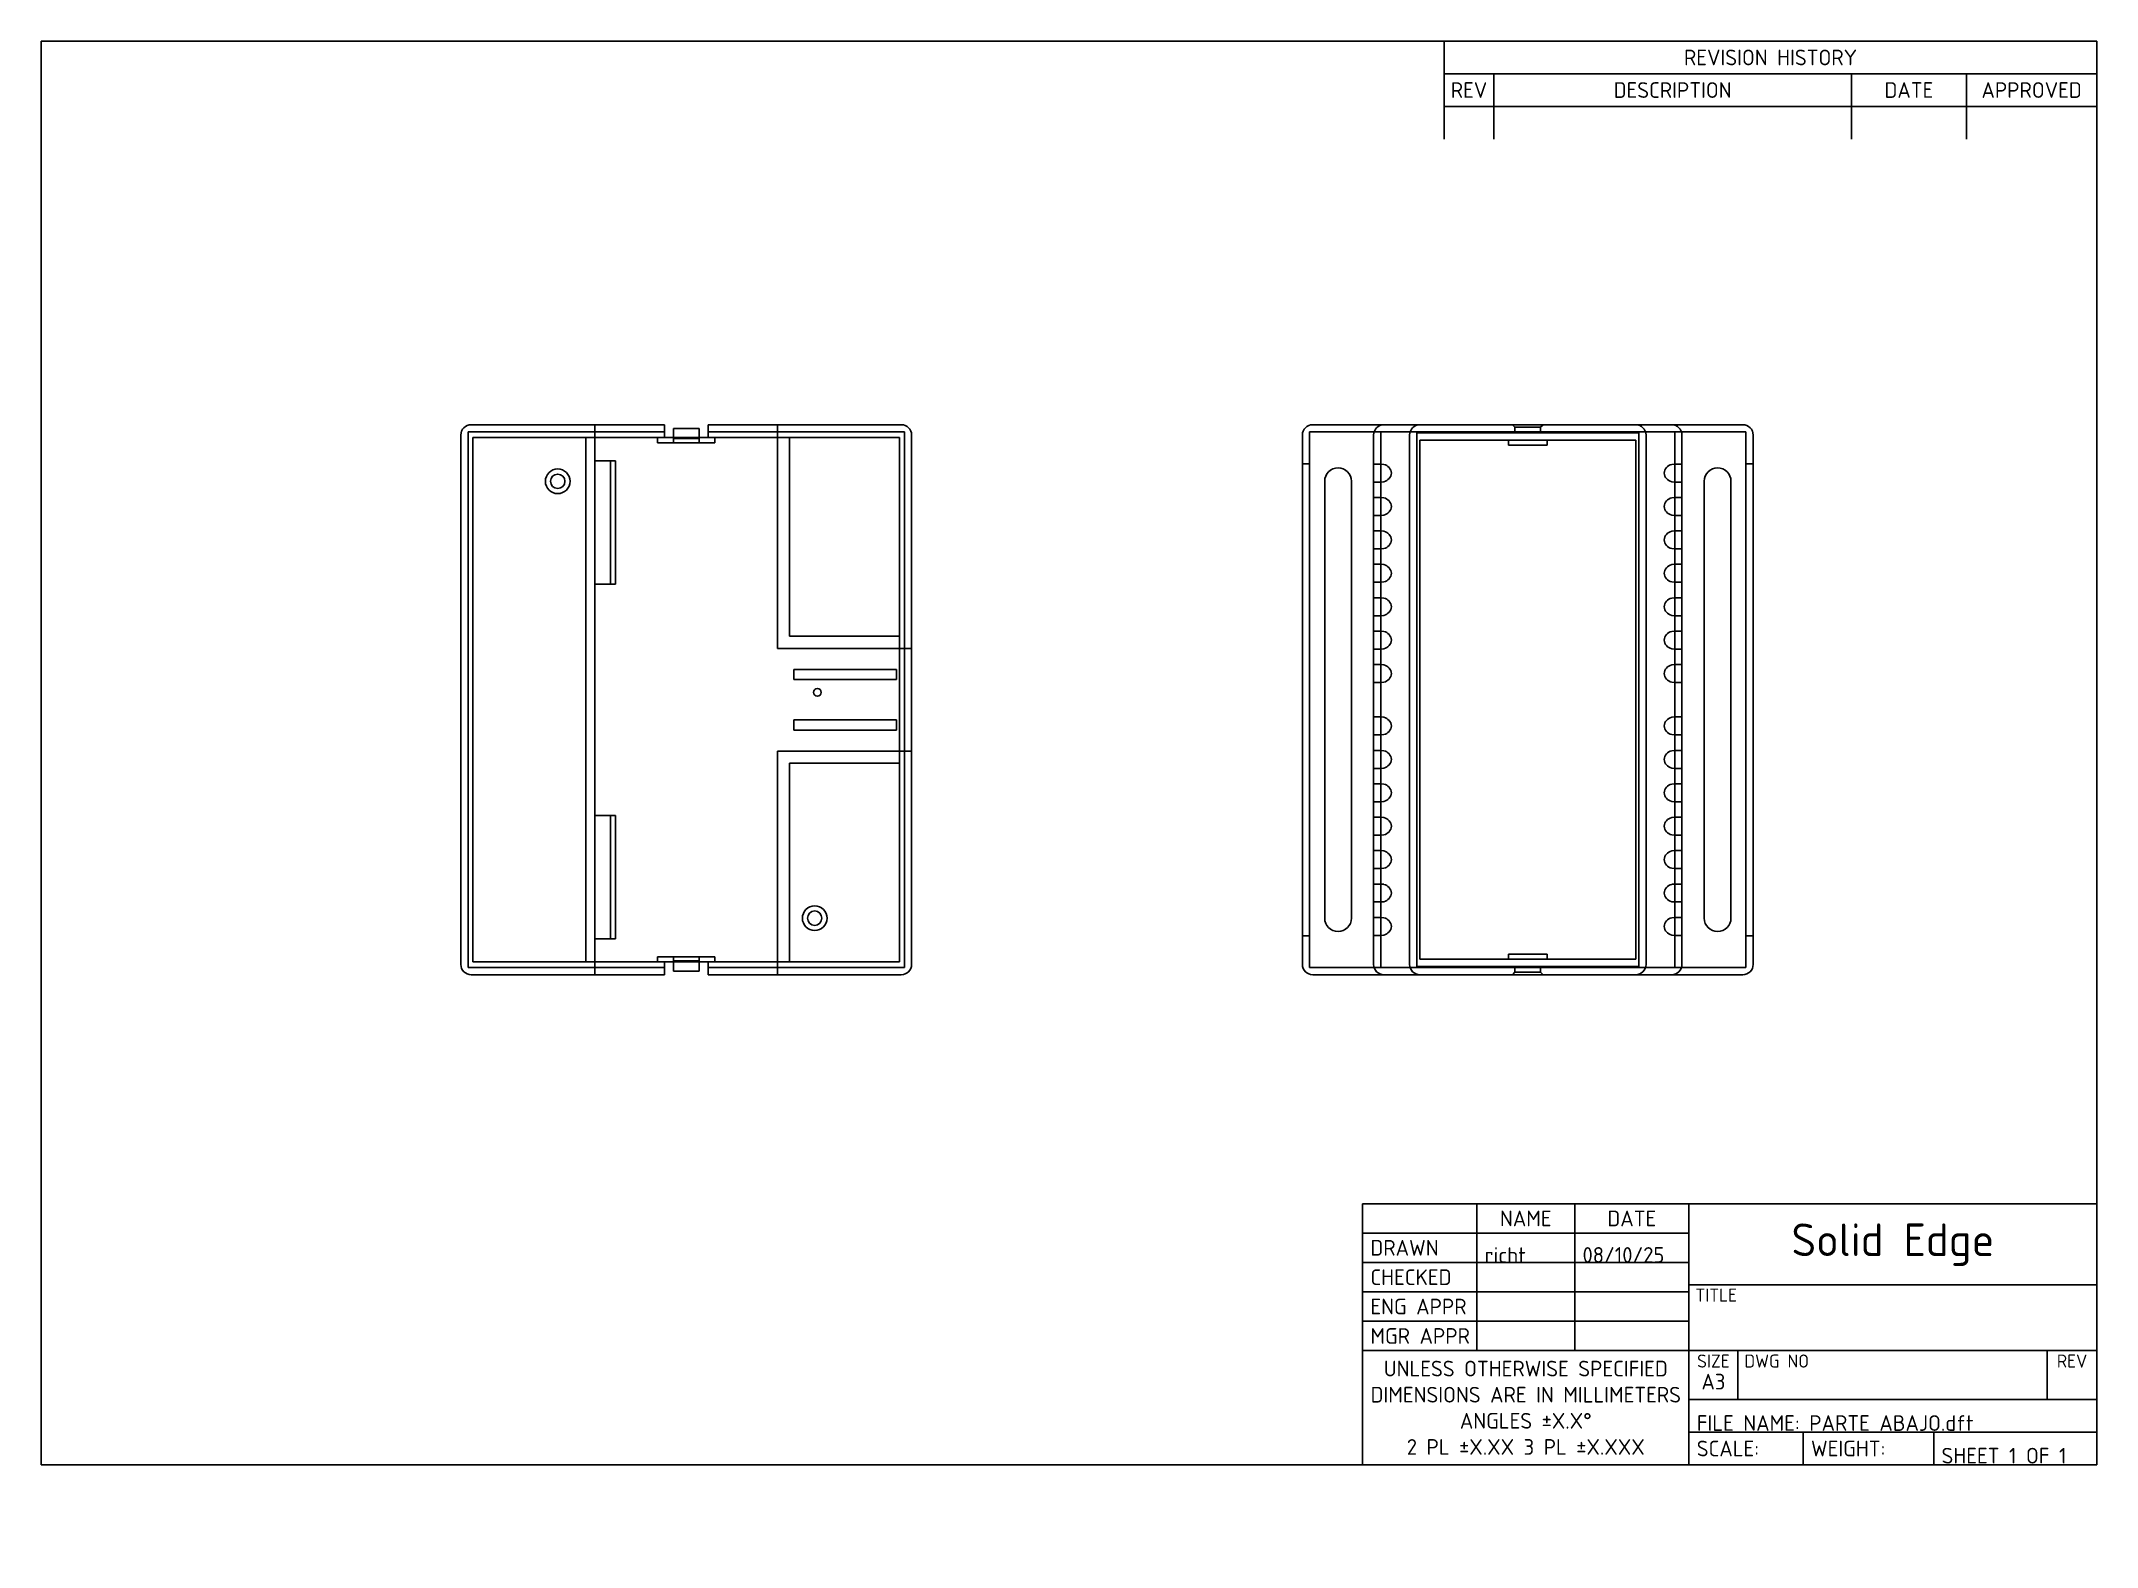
# Model space of a CAD drawing. Header units: millimetres. Extents: x 10 to 410, y -6 to 287.
import ezdxf
from ezdxf.entities.mleader import LeaderData, LeaderLine
from ezdxf.lldxf.tags import DXFTag
from ezdxf.math import Vec2, Vec3

# ---------------------------------------------------------------- set-up
doc = ezdxf.new("R2010")
doc.units = ezdxf.units.MM
for name, color, linetype in [('Default', 7, 'Continuous'), ('PARTE_ABAJO', 7, 'Continuous'), ('PARTE_ARRIBA', 7, 'Continuous')]:
    doc.layers.add(name, color=color, linetype=linetype)
tags = doc.linetypes.add('HIDDEN2', pattern=[4.7625, 3.175, -1.5875]).pattern_tags.tags
tags[6:7] = [DXFTag(74, 4), DXFTag(75, 0), DXFTag(340, '0'), DXFTag(46, 0.0), DXFTag(50, 0.0), DXFTag(44, 0.0), DXFTag(45, 0.0)]
tags[4:5] = [DXFTag(74, 4), DXFTag(75, 0), DXFTag(340, '0'), DXFTag(46, 0.0), DXFTag(50, 0.0), DXFTag(44, 0.0), DXFTag(45, 0.0)]

# ---------------------------------------------------------------- blocks, each defined once
blk = doc.blocks.new('SE')
at = {"layer": 'PARTE_ABAJO', "color": 7, "linetype": 'Continuous'}
for p, q in [((131.27, 212.36), (93.67, 212.36)), ((131.27, 212.36), (131.27, 210.96)), ((177.37, 212.36), (139.77, 212.36)), ((139.77, 210.96), (139.77, 212.36)), ((91.67, 210.36), (91.67, 107.36)), ((93.07, 210.96), (93.07, 106.76)), ((131.27, 210.96), (93.07, 210.96)), ((94.02, 209.86), (94.02, 107.86)), ((131.27, 209.86), (94.02, 209.86)), ((129.92, 208.86), (129.92, 209.86)), ((133.02, 208.86), (129.92, 208.86)), ((131.27, 210.96), (131.27, 209.86)), ((131.27, 209.86), (133.02, 209.86)), ((133.02, 211.66), (138.02, 211.66)), ((133.02, 209.66), (133.02, 211.66)), ((133.02, 208.86), (133.02, 209.66)), ((138.02, 209.66), (133.02, 209.66)), ((138.02, 208.86), (133.02, 208.86)), ((138.02, 211.66), (138.02, 209.66)), ((138.02, 209.86), (139.77, 209.86)), ((138.02, 209.66), (138.02, 208.86)), ((141.12, 208.86), (138.02, 208.86)), ((177.97, 210.96), (139.77, 210.96)), ((139.77, 209.86), (139.77, 210.96)), ((177.02, 209.86), (139.77, 209.86)), ((141.12, 209.86), (141.12, 208.86)), ((177.02, 107.86), (177.02, 209.86)), ((177.97, 106.76), (177.97, 210.96)), ((179.37, 107.36), (179.37, 210.36)), ((121.77, 205.36), (117.77, 205.36)), ((117.77, 205.36), (117.77, 181.36)), ((120.77, 181.36), (120.77, 205.36)), ((121.77, 181.36), (121.77, 205.36)), ((117.77, 181.36), (121.77, 181.36)), ((156.46, 164.77), (176.46, 164.77)), ((156.46, 162.77), (156.46, 164.77)), ((176.46, 164.77), (176.46, 162.77)), ((176.46, 162.77), (156.46, 162.77)), ((156.46, 154.95), (156.46, 152.95)), ((176.46, 154.95), (156.46, 154.95)), ((156.46, 152.95), (176.46, 152.95)), ((176.46, 152.95), (176.46, 154.95)), ((117.77, 112.36), (117.77, 136.36)), ((117.77, 136.36), (121.77, 136.36)), ((120.77, 112.36), (120.77, 136.36)), ((121.77, 136.36), (121.77, 112.36)), ((121.77, 112.36), (117.77, 112.36)), ((129.92, 108.86), (129.92, 107.86)), ((133.02, 108.86), (129.92, 108.86)), ((133.02, 108.86), (133.02, 108.06)), ((138.02, 108.86), (133.02, 108.86)), ((133.02, 108.06), (138.02, 108.06)), ((133.02, 106.06), (133.02, 108.06)), ((141.12, 108.86), (138.02, 108.86)), ((138.02, 108.06), (138.02, 108.86)), ((138.02, 108.06), (138.02, 106.06)), ((141.12, 107.86), (141.12, 108.86)), ((93.07, 106.76), (131.27, 106.76)), ((93.67, 105.36), (131.27, 105.36)), ((94.02, 107.86), (131.27, 107.86)), ((131.27, 106.76), (131.27, 107.86)), ((131.27, 107.86), (133.02, 107.86)), ((131.27, 105.36), (131.27, 106.76)), ((138.02, 106.06), (133.02, 106.06)), ((138.02, 107.86), (139.77, 107.86)), ((139.77, 107.86), (177.02, 107.86)), ((139.77, 107.86), (139.77, 106.76)), ((139.77, 106.76), (177.97, 106.76)), ((139.77, 106.76), (139.77, 105.36)), ((139.77, 105.36), (177.37, 105.36))]:
    blk.add_line(p, q, dxfattribs=at)
at = {"layer": 'PARTE_ABAJO', "color": 7, "linetype": 'HIDDEN2'}
for p, q in [((117.77, 205.36), (117.77, 212.36)), ((153.27, 212.36), (153.27, 168.86)), ((116.02, 107.86), (116.02, 209.86)), ((138.02, 209.86), (133.02, 209.86)), ((155.62, 171.21), (155.62, 209.86)), ((117.77, 136.36), (117.77, 181.36)), ((153.27, 168.86), (179.37, 168.86)), ((177.02, 171.21), (155.62, 171.21)), ((153.27, 148.86), (153.27, 105.36)), ((179.37, 148.86), (153.27, 148.86)), ((177.02, 146.51), (155.62, 146.51)), ((155.62, 146.51), (155.62, 107.86)), ((117.77, 105.36), (117.77, 112.36)), ((138.02, 107.86), (133.02, 107.86))]:
    blk.add_line(p, q, dxfattribs=at)
at = {"layer": 'PARTE_ABAJO', "color": 7, "linetype": 'Continuous'}
for centre, radius in [((110.52, 201.36), 2.4), ((110.52, 201.36), 1.4), ((161.05, 160.3), 0.75), ((160.52, 116.36), 2.4), ((160.52, 116.36), 1.4)]:
    blk.add_circle(centre, radius, dxfattribs=at)
for centre, start, end in [((93.67, 210.36), 90, 180), ((177.37, 210.36), 0, 90), ((93.67, 107.36), 180, 270), ((177.37, 107.36), 270, 0)]:
    blk.add_arc(centre, 2, start, end, dxfattribs=at)
blk = doc.blocks.new('SE1')
at = {"layer": 'PARTE_ARRIBA', "color": 7, "linetype": 'Continuous'}
for p, q in [((257.42, 212.36), (271.27, 212.36)), ((271.27, 212.36), (278.27, 212.36)), ((278.27, 212.36), (320.27, 212.36)), ((320.27, 212.36), (327.27, 212.36)), ((327.27, 212.36), (341.12, 212.36)), ((255.42, 107.36), (255.42, 210.36)), ((269.27, 204.71), (269.27, 210.36)), ((276.27, 107.36), (276.27, 210.36)), ((320.27, 209.36), (278.27, 209.36)), ((278.27, 209.36), (278.27, 108.36)), ((295.52, 208.36), (295.52, 209.36)), ((303.02, 208.36), (295.52, 208.36)), ((303.02, 209.36), (303.02, 208.36)), ((320.27, 108.36), (320.27, 209.36)), ((322.27, 210.36), (322.27, 107.36)), ((329.27, 210.36), (329.27, 204.71)), ((343.12, 210.36), (343.12, 107.36)), ((269.27, 204.71), (269.27, 201.21)), ((270.77, 204.71), (269.27, 204.71)), ((270.67, 204.71), (270.67, 201.21)), ((271.27, 204.65), (270.77, 204.71)), ((327.77, 204.71), (327.27, 204.65)), ((329.27, 204.71), (327.77, 204.71)), ((327.87, 204.71), (327.87, 201.21)), ((329.27, 204.71), (329.27, 201.21)), ((259.75, 201.36), (259.75, 116.36)), ((264.95, 116.36), (264.95, 201.36)), ((269.27, 198.21), (269.27, 201.21)), ((269.27, 201.21), (270.77, 201.21)), ((270.77, 201.21), (271.27, 201.28)), ((327.27, 201.28), (327.77, 201.21)), ((327.77, 201.21), (329.27, 201.21)), ((329.27, 201.21), (329.27, 198.21)), ((333.6, 116.36), (333.6, 201.36)), ((338.8, 201.36), (338.8, 116.36)), ((269.27, 198.21), (269.27, 194.71)), ((270.77, 198.21), (269.27, 198.21)), ((270.67, 198.21), (270.67, 194.71)), ((271.27, 198.15), (270.77, 198.21)), ((327.77, 198.21), (327.27, 198.15)), ((329.27, 198.21), (327.77, 198.21)), ((327.87, 198.21), (327.87, 194.71)), ((329.27, 198.21), (329.27, 194.71)), ((269.27, 191.71), (269.27, 194.71)), ((269.27, 194.71), (270.77, 194.71)), ((270.77, 194.71), (271.27, 194.78)), ((327.27, 194.78), (327.77, 194.71)), ((327.77, 194.71), (329.27, 194.71)), ((329.27, 194.71), (329.27, 191.71)), ((269.27, 191.71), (269.27, 188.21)), ((270.77, 191.71), (269.27, 191.71)), ((269.27, 185.21), (269.27, 188.21)), ((269.27, 188.21), (270.77, 188.21)), ((270.67, 191.71), (270.67, 188.21)), ((271.27, 191.65), (270.77, 191.71)), ((270.77, 188.21), (271.27, 188.28)), ((327.77, 191.71), (327.27, 191.65)), ((327.27, 188.28), (327.77, 188.21)), ((329.27, 191.71), (327.77, 191.71)), ((327.77, 188.21), (329.27, 188.21)), ((327.87, 191.71), (327.87, 188.21)), ((329.27, 191.71), (329.27, 188.21)), ((329.27, 188.21), (329.27, 185.21)), ((269.27, 185.21), (269.27, 181.71)), ((270.77, 185.21), (269.27, 185.21)), ((270.67, 185.21), (270.67, 181.71)), ((271.27, 185.15), (270.77, 185.21)), ((327.77, 185.21), (327.27, 185.15)), ((329.27, 185.21), (327.77, 185.21)), ((327.87, 185.21), (327.87, 181.71)), ((329.27, 185.21), (329.27, 181.71)), ((269.27, 178.71), (269.27, 181.71)), ((269.27, 181.71), (270.77, 181.71)), ((270.77, 181.71), (271.27, 181.78)), ((327.27, 181.78), (327.77, 181.71)), ((327.77, 181.71), (329.27, 181.71)), ((329.27, 181.71), (329.27, 178.71)), ((269.27, 178.71), (269.27, 175.21)), ((270.77, 178.71), (269.27, 178.71)), ((270.67, 178.71), (270.67, 175.21)), ((271.27, 178.65), (270.77, 178.71)), ((327.77, 178.71), (327.27, 178.65)), ((329.27, 178.71), (327.77, 178.71)), ((327.87, 178.71), (327.87, 175.21)), ((329.27, 178.71), (329.27, 175.21)), ((269.27, 172.21), (269.27, 175.21)), ((269.27, 175.21), (270.77, 175.21)), ((269.27, 172.21), (269.27, 168.71)), ((270.77, 172.21), (269.27, 172.21)), ((270.67, 172.21), (270.67, 168.71)), ((270.77, 175.21), (271.27, 175.28)), ((271.27, 172.15), (270.77, 172.21)), ((327.27, 175.28), (327.77, 175.21)), ((327.77, 172.21), (327.27, 172.15)), ((327.77, 175.21), (329.27, 175.21)), ((329.27, 172.21), (327.77, 172.21)), ((327.87, 172.21), (327.87, 168.71)), ((329.27, 175.21), (329.27, 172.21)), ((329.27, 172.21), (329.27, 168.71)), ((269.27, 165.71), (269.27, 168.71)), ((269.27, 168.71), (270.77, 168.71)), ((270.77, 168.71), (271.27, 168.78)), ((327.27, 168.78), (327.77, 168.71)), ((327.77, 168.71), (329.27, 168.71)), ((329.27, 168.71), (329.27, 165.71)), ((269.27, 165.71), (269.27, 162.21)), ((270.77, 165.71), (269.27, 165.71)), ((270.67, 165.71), (270.67, 162.21)), ((271.27, 165.65), (270.77, 165.71)), ((327.77, 165.71), (327.27, 165.65)), ((329.27, 165.71), (327.77, 165.71)), ((327.87, 165.71), (327.87, 162.21)), ((329.27, 165.71), (329.27, 162.21)), ((269.27, 155.51), (269.27, 162.21)), ((269.27, 162.21), (270.77, 162.21)), ((270.77, 162.21), (271.27, 162.28)), ((327.27, 162.28), (327.77, 162.21)), ((327.77, 162.21), (329.27, 162.21)), ((329.27, 162.21), (329.27, 155.51)), ((269.27, 152.01), (269.27, 155.51)), ((270.77, 155.51), (269.27, 155.51)), ((269.27, 149.01), (269.27, 152.01)), ((269.27, 152.01), (270.77, 152.01)), ((270.67, 152.01), (270.67, 155.51)), ((271.27, 155.45), (270.77, 155.51)), ((270.77, 152.01), (271.27, 152.07)), ((327.77, 155.51), (327.27, 155.45)), ((327.27, 152.07), (327.77, 152.01)), ((329.27, 155.51), (327.77, 155.51)), ((327.77, 152.01), (329.27, 152.01)), ((327.87, 155.51), (327.87, 152.01)), ((329.27, 155.51), (329.27, 152.01)), ((329.27, 152.01), (329.27, 149.01)), ((269.27, 145.51), (269.27, 149.01)), ((270.77, 149.01), (269.27, 149.01)), ((270.67, 145.51), (270.67, 149.01)), ((271.27, 148.95), (270.77, 149.01)), ((327.77, 149.01), (327.27, 148.95)), ((329.27, 149.01), (327.77, 149.01)), ((327.87, 149.01), (327.87, 145.51)), ((329.27, 149.01), (329.27, 145.51)), ((269.27, 142.51), (269.27, 145.51)), ((269.27, 145.51), (270.77, 145.51)), ((270.77, 145.51), (271.27, 145.57)), ((327.27, 145.57), (327.77, 145.51)), ((327.77, 145.51), (329.27, 145.51)), ((329.27, 145.51), (329.27, 142.51)), ((269.27, 139.01), (269.27, 142.51)), ((270.77, 142.51), (269.27, 142.51)), ((270.67, 139.01), (270.67, 142.51)), ((271.27, 142.45), (270.77, 142.51)), ((327.77, 142.51), (327.27, 142.45)), ((329.27, 142.51), (327.77, 142.51)), ((327.87, 142.51), (327.87, 139.01)), ((329.27, 142.51), (329.27, 139.01)), ((269.27, 136.01), (269.27, 139.01)), ((269.27, 139.01), (270.77, 139.01)), ((269.27, 132.51), (269.27, 136.01)), ((270.77, 136.01), (269.27, 136.01)), ((270.67, 132.51), (270.67, 136.01)), ((270.77, 139.01), (271.27, 139.07)), ((271.27, 135.95), (270.77, 136.01)), ((327.27, 139.07), (327.77, 139.01)), ((327.77, 136.01), (327.27, 135.95)), ((327.77, 139.01), (329.27, 139.01)), ((329.27, 136.01), (327.77, 136.01)), ((327.87, 132.51), (327.87, 136.01)), ((329.27, 139.01), (329.27, 136.01)), ((329.27, 132.51), (329.27, 136.01)), ((269.27, 129.51), (269.27, 132.51)), ((269.27, 132.51), (270.77, 132.51)), ((270.77, 132.51), (271.27, 132.57)), ((327.27, 132.57), (327.77, 132.51)), ((327.77, 132.51), (329.27, 132.51)), ((329.27, 132.51), (329.27, 129.51)), ((269.27, 126.01), (269.27, 129.51)), ((270.77, 129.51), (269.27, 129.51)), ((270.67, 126.01), (270.67, 129.51)), ((271.27, 129.45), (270.77, 129.51)), ((327.77, 129.51), (327.27, 129.45)), ((329.27, 129.51), (327.77, 129.51)), ((327.87, 129.51), (327.87, 126.01)), ((329.27, 129.51), (329.27, 126.01)), ((269.27, 123.01), (269.27, 126.01)), ((269.27, 126.01), (270.77, 126.01)), ((270.77, 126.01), (271.27, 126.07)), ((327.27, 126.07), (327.77, 126.01)), ((327.77, 126.01), (329.27, 126.01)), ((329.27, 126.01), (329.27, 123.01)), ((269.27, 119.51), (269.27, 123.01)), ((270.77, 123.01), (269.27, 123.01)), ((270.67, 119.51), (270.67, 123.01)), ((271.27, 122.95), (270.77, 123.01)), ((327.77, 123.01), (327.27, 122.95)), ((329.27, 123.01), (327.77, 123.01)), ((327.87, 123.01), (327.87, 119.51)), ((329.27, 123.01), (329.27, 119.51)), ((269.27, 116.51), (269.27, 119.51)), ((269.27, 119.51), (270.77, 119.51)), ((269.27, 113.01), (269.27, 116.51)), ((270.77, 116.51), (269.27, 116.51)), ((270.67, 113.01), (270.67, 116.51)), ((270.77, 119.51), (271.27, 119.57)), ((271.27, 116.45), (270.77, 116.51)), ((327.27, 119.57), (327.77, 119.51)), ((327.77, 116.51), (327.27, 116.45)), ((327.77, 119.51), (329.27, 119.51)), ((329.27, 116.51), (327.77, 116.51)), ((327.87, 116.51), (327.87, 113.01)), ((329.27, 119.51), (329.27, 116.51)), ((329.27, 116.51), (329.27, 113.01)), ((269.27, 113.01), (270.77, 113.01)), ((269.27, 107.36), (269.27, 113.01)), ((270.77, 113.01), (271.27, 113.07)), ((327.27, 113.07), (327.77, 113.01)), ((327.77, 113.01), (329.27, 113.01)), ((329.27, 113.01), (329.27, 107.36)), ((278.27, 108.36), (320.27, 108.36)), ((303.02, 109.36), (295.52, 109.36)), ((295.52, 109.36), (295.52, 108.36)), ((303.02, 108.36), (303.02, 109.36)), ((271.27, 105.36), (257.42, 105.36)), ((278.27, 105.36), (271.27, 105.36)), ((320.27, 105.36), (278.27, 105.36)), ((327.27, 105.36), (320.27, 105.36)), ((341.12, 105.36), (327.27, 105.36))]:
    blk.add_line(p, q, dxfattribs=at)
at = {"layer": 'PARTE_ARRIBA', "color": 7, "linetype": 'HIDDEN2'}
for p, q in [((296.77, 211.86), (296.27, 212.36)), ((302.27, 212.36), (301.77, 211.86)), ((256.82, 106.76), (256.82, 210.96)), ((256.82, 210.96), (270.67, 210.96)), ((270.67, 210.96), (270.67, 204.71)), ((270.67, 210.96), (277.67, 210.96)), ((277.67, 210.76), (277.67, 210.96)), ((277.67, 210.96), (320.87, 210.96)), ((277.67, 210.76), (277.67, 106.96)), ((320.87, 210.76), (277.67, 210.76)), ((296.77, 211.86), (296.77, 210.96)), ((296.77, 211.86), (301.77, 211.86)), ((301.77, 211.86), (301.77, 210.96)), ((320.87, 210.96), (327.87, 210.96)), ((320.87, 210.96), (320.87, 210.76)), ((320.87, 210.76), (320.87, 106.96)), ((327.87, 210.96), (327.87, 204.71)), ((327.87, 210.96), (341.72, 210.96)), ((341.72, 210.96), (341.72, 106.76)), ((256.82, 204.79), (255.42, 204.79)), ((343.12, 204.79), (341.72, 204.79)), ((270.67, 201.21), (270.67, 198.21)), ((327.87, 201.21), (327.87, 198.21)), ((270.67, 194.71), (270.67, 191.71)), ((327.87, 194.71), (327.87, 191.71)), ((270.67, 188.21), (270.67, 185.21)), ((327.87, 188.21), (327.87, 185.21)), ((270.67, 181.71), (270.67, 178.71)), ((327.87, 181.71), (327.87, 178.71)), ((270.67, 175.21), (270.67, 172.21)), ((327.87, 175.21), (327.87, 172.21)), ((270.67, 168.71), (270.67, 165.71)), ((327.87, 168.71), (327.87, 165.71)), ((270.67, 162.21), (270.67, 155.51)), ((327.87, 162.21), (327.87, 155.51)), ((270.67, 152.01), (270.67, 149.01)), ((327.87, 152.01), (327.87, 149.01)), ((270.67, 145.51), (270.67, 142.51)), ((327.87, 145.51), (327.87, 142.51)), ((270.67, 139.01), (270.67, 136.01)), ((327.87, 139.01), (327.87, 136.01)), ((270.67, 132.51), (270.67, 129.51)), ((327.87, 132.51), (327.87, 129.51)), ((270.67, 126.01), (270.67, 123.01)), ((327.87, 126.01), (327.87, 123.01)), ((270.67, 119.51), (270.67, 116.51)), ((327.87, 119.51), (327.87, 116.51)), ((256.82, 112.94), (255.42, 112.94)), ((270.67, 113.01), (270.67, 106.76)), ((327.87, 113.01), (327.87, 106.76)), ((343.12, 112.94), (341.72, 112.94)), ((256.82, 106.76), (270.67, 106.76)), ((270.67, 106.76), (277.67, 106.76)), ((277.67, 106.76), (277.67, 106.96)), ((277.67, 106.96), (320.87, 106.96)), ((277.67, 106.76), (320.87, 106.76)), ((296.77, 105.86), (296.27, 105.36)), ((296.77, 106.76), (296.77, 105.86)), ((301.77, 105.86), (296.77, 105.86)), ((301.77, 106.76), (301.77, 105.86)), ((301.77, 105.86), (302.27, 105.36)), ((320.87, 106.96), (320.87, 106.76)), ((320.87, 106.76), (327.87, 106.76)), ((327.87, 106.76), (341.72, 106.76))]:
    blk.add_line(p, q, dxfattribs=at)
at = {"layer": 'PARTE_ARRIBA', "color": 7, "linetype": 'Continuous'}
for centre, radius, start, end in [((257.42, 210.36), 2, 90, 180), ((271.27, 210.36), 2, 90, 180), ((278.27, 210.36), 2, 90, 180), ((320.27, 210.36), 2, 0, 90), ((327.27, 210.36), 2, 0, 90), ((341.12, 210.36), 2, 0, 90), ((270.77, 202.71), 2, 7.1808, 75.5225), ((327.77, 202.71), 2, 104.4775, 172.8192), ((262.35, 201.36), 2.6, 0, 180), ((270.77, 203.21), 2, 284.4775, 352.8192), ((327.77, 203.21), 2, 187.1808, 255.5225), ((336.2, 201.36), 2.6, 0, 180), ((270.77, 196.21), 2, 7.1808, 75.5225), ((270.77, 196.71), 2, 284.4775, 352.8192), ((327.77, 196.21), 2, 104.4775, 172.8192), ((327.77, 196.71), 2, 187.1808, 255.5225), ((270.77, 189.71), 2, 7.1808, 75.5225), ((270.77, 190.21), 2, 284.4775, 352.8192), ((327.77, 189.71), 2, 104.4775, 172.8192), ((327.77, 190.21), 2, 187.1808, 255.5225), ((270.77, 183.21), 2, 7.1808, 75.5225), ((327.77, 183.21), 2, 104.4775, 172.8192), ((270.77, 183.71), 2, 284.4775, 352.8192), ((327.77, 183.71), 2, 187.1808, 255.5225), ((270.77, 176.71), 2, 7.1808, 75.5225), ((270.77, 177.21), 2, 284.4775, 352.8192), ((327.77, 176.71), 2, 104.4775, 172.8192), ((327.77, 177.21), 2, 187.1808, 255.5225), ((270.77, 170.21), 2, 7.1808, 75.5225), ((327.77, 170.21), 2, 104.4775, 172.8192), ((270.77, 170.71), 2, 284.4775, 352.8192), ((327.77, 170.71), 2, 187.1808, 255.5225), ((270.77, 163.71), 2, 7.1808, 75.5225), ((327.77, 163.71), 2, 104.4775, 172.8192), ((270.77, 164.21), 2, 284.4775, 352.8192), ((327.77, 164.21), 2, 187.1808, 255.5225), ((270.77, 153.51), 2, 7.1808, 75.5225), ((270.77, 154.01), 2, 284.4775, 352.8192), ((327.77, 153.51), 2, 104.4775, 172.8192), ((327.77, 154.01), 2, 187.1808, 255.5225), ((270.77, 147.01), 2, 7.1808, 75.5225), ((327.77, 147.01), 2, 104.4775, 172.8192), ((270.77, 147.51), 2, 284.4775, 352.8192), ((327.77, 147.51), 2, 187.1808, 255.5225), ((270.77, 140.51), 2, 7.1808, 75.5225), ((270.77, 141.01), 2, 284.4775, 352.8192), ((327.77, 140.51), 2, 104.4775, 172.8192), ((327.77, 141.01), 2, 187.1808, 255.5225), ((270.77, 134.01), 2, 7.1808, 75.5225), ((270.77, 134.51), 2, 284.4775, 352.8192), ((327.77, 134.01), 2, 104.4775, 172.8192), ((327.77, 134.51), 2, 187.1808, 255.5225), ((270.77, 127.51), 2, 7.1808, 75.5225), ((327.77, 127.51), 2, 104.4775, 172.8192), ((270.77, 128.01), 2, 284.4775, 352.8192), ((327.77, 128.01), 2, 187.1808, 255.5225), ((270.77, 121.01), 2, 7.1808, 75.5225), ((270.77, 121.51), 2, 284.4775, 352.8192), ((327.77, 121.01), 2, 104.4775, 172.8192), ((327.77, 121.51), 2, 187.1808, 255.5225), ((262.35, 116.36), 2.6, 180, 0), ((270.77, 114.51), 2, 7.1808, 75.5225), ((327.77, 114.51), 2, 104.4775, 172.8192), ((336.2, 116.36), 2.6, 180, 0), ((270.77, 115.01), 2, 284.4775, 352.8192), ((327.77, 115.01), 2, 187.1808, 255.5225), ((257.42, 107.36), 2, 180, 270), ((271.27, 107.36), 2, 180, 270), ((278.27, 107.36), 2, 180, 270), ((320.27, 107.36), 2, 270, 0), ((327.27, 107.36), 2, 270, 0), ((341.12, 107.36), 2, 270, 0)]:
    blk.add_arc(centre, radius, start, end, dxfattribs=at)
blk = doc.blocks.new('_DOT')
at = {"color": 0}
blk.add_line((0, 0), (-1, 0), dxfattribs=at)
at = {"color": 0, "const_width": 0.333}
blk.add_lwpolyline([(-0.1665, 0, 1), (0.1665, 0, 1)], format="xyb", close=True, dxfattribs=at)

msp = doc.modelspace()

# ---------------------------------------------------------------- linework, layer by layer
at = {"layer": 'Default', "color": 7, "linetype": 'Continuous'}
for p, q in [((410, 287), (10, 287)), ((10, 287), (10, 10)), ((283, 287), (283, 267.95)), ((410, 10), (410, 287)), ((283, 280.65), (410, 280.65)), ((292.65, 280.65), (292.65, 267.95)), ((362.25, 280.65), (362.25, 267.95)), ((384.6, 280.65), (384.6, 267.95)), ((283, 274.3), (410, 274.3)), ((267.12, 10), (267.12, 60.8)), ((267.12, 60.8), (410, 60.8)), ((289.35, 32.23), (289.35, 60.8)), ((308.4, 32.23), (308.4, 60.8)), ((330.62, 10), (330.62, 60.8)), ((267.12, 55.09), (330.62, 55.09)), ((267.12, 49.37), (330.62, 49.37)), ((330.62, 45.05), (410, 45.05)), ((267.12, 43.66), (330.62, 43.66)), ((267.12, 37.94), (330.62, 37.94)), ((267.12, 32.23), (410, 32.23)), ((340.15, 22.7), (340.15, 32.1)), ((400.35, 22.7), (400.35, 32.1)), ((330.62, 22.7), (410, 22.7)), ((330.62, 16.35), (410, 16.35)), ((352.85, 10), (352.85, 16.35)), ((378.25, 10), (378.25, 16.35)), ((10, 10), (410, 10))]:
    msp.add_line(p, q, dxfattribs=at)

# ---------------------------------------------------------------- block references
at = {"layer": 'Default'}
for name in ['SE', 'SE1']:
    msp.add_blockref(name, (0, 0), dxfattribs=at)

# ---------------------------------------------------------------- texts
for s, insert, char_height, width, attachment_point in [('{\\fSolid Edge ISO|b0||i0||c0|p34;\\C7;\\H3.048;\\W1.;REVISION HISTORY}', (346.5, 283.82), 3.048, 127, 5), ('{\\fSolid Edge ISO|b0||i0||c0|p34;\\C7;\\H3.048;\\W1.;REV}', (287.83, 277.48), 3.048, 9.652, 5), ('{\\fSolid Edge ISO|b0||i0||c0|p34;\\C7;\\H3.048;\\W1.;DESCRIPTION}', (327.45, 277.48), 3.048, 69.596, 5), ('{\\fSolid Edge ISO|b0||i0||c0|p34;\\C7;\\H3.048;\\W1.;DATE}', (373.42, 277.48), 3.048, 22.352, 5), ('{\\fSolid Edge ISO|b0||i0||c0|p34;\\C7;\\H3.048;\\W1.;APPROVED}', (397.3, 277.48), 3.048, 25.4, 5), ('{\\fSolid Edge ISO|b0||i0||c0|p34;\\C7;\\H3.048;\\W1.;NAME}', (298.88, 57.94), 3.048, 19.05, 5), ('{\\fSolid Edge ISO|b0||i0||c0|p34;\\C7;\\H3.048;\\W1.;DATE}', (319.51, 57.94), 3.048, 22.225, 5), ('{\\fSolid Edge ISO|b1||i0||c0|p34;\\C7;\\H6.35;\\W1.;Solid Edge}', (370.31, 52.83), 6.35, 79.375, 5), ('{\\fSolid Edge ISO|b0||i0||c0|p34;\\C7;\\H3.048;\\W1.;DRAWN}', (268.65, 52.23), 3.048, 20.701, 4), ('{\\fSolid Edge ISO|b0||i0||c0|p34;\\C7;\\H3.048;\\W1.;CHECKED}', (268.65, 46.51), 3.048, 20.701, 4), ('{\\fSolid Edge ISO|b0||i0||c0|p34;\\C7;\\H2.54;\\W1.;TITLE}', (331.89, 44.3), 2.54, 78.105, 1), ('{\\fSolid Edge ISO|b0||i0||c0|p34;\\C7;\\H3.048;\\W1.;ENG APPR}', (268.65, 40.8), 3.048, 20.701, 4), ('{\\fSolid Edge ISO|b0||i0||c0|p34;\\C7;\\H3.048;\\W1.;MGR APPR}', (268.65, 35.08), 3.048, 20.701, 4), ('{\\fSolid Edge ISO|b0||i0||c0|p34;\\C7;\\H3.048;\\W1.;UNLESS OTHERWISE SPECIFIED\\P}{\\fSolid Edge ISO|b0||i0||c0|p34;\\C7;\\H3.048;\\W1.;DIMENSIONS ARE IN MILLIMETERS\\P}{\\fSolid Edge ISO|b0||i0||c0|p34;\\C7;\\H3.048;\\W1.;ANGLES ±X.X°\\P}{\\fSolid Edge ISO|b0||i0||c0|p34;\\C7;\\H3.048;\\W1.;2 PL ±X.XX 3 PL ±X.XXX}', (298.88, 21.11), 3.048, 63.5, 5), ('{\\fSolid Edge ISO|b0||i0||c0|p34;\\C7;\\H2.54;\\W1.;SIZE}', (335.39, 31.47), 2.54, 9.525, 2), ('{\\fSolid Edge ISO|b0||i0||c0|p34;\\C7;\\H2.54;\\W1.;DWG NO}', (341.42, 31.47), 2.54, 58.928, 1), ('{\\fSolid Edge ISO|b0||i0||c0|p34;\\C7;\\H2.54;\\W1.;REV}', (405.17, 31.47), 2.54, 9.652, 2), ('{\\fSolid Edge ISO|b1||i0||c0|p34;\\C7;\\H3.048;\\W1.;A3}', (335.39, 26.19), 3.048, 9.525, 5), ('{\\fSolid Edge ISO|b0||i0||c0|p34;\\C7;\\H3.048;\\W1.;SCALE:}', (332.15, 13.18), 3.048, 20.701, 4), ('{\\fSolid Edge ISO|b0||i0||c0|p34;\\C7;\\H3.048;\\W1.;WEIGHT:}', (354.37, 13.18), 3.048, 23.876, 4)]:
    msp.add_mtext(s, dxfattribs=dict(at, insert=insert, char_height=char_height, width=width, attachment_point=attachment_point))

# ---------------------------------------------------------------- leaders
at = {"layer": 'Default', "color": 7, "linetype": 'Continuous'}
ml = msp.add_multileader_mtext('Standard', dxfattribs=at)
ml.set_content('{\\pxsm0.9;\\fSolid Edge ISO|b0||i0||c0|p34;\\W1.;richt\\P}', color=256)
ml.set_leader_properties()
ml.set_arrow_properties(name='DOT')
ml.build(insert=Vec2(0, 0))
ml.multileader.update_dxf_attribs({"leader_type": 0, "dogleg_length": 0, "arrow_head_size": 3.05})
ctx = ml.context
ctx.base_point, ctx.char_height, ctx.arrow_head_size = Vec3(0, 0), 3.048, 3.05
ctx.mtext.insert = Vec3(290.87, 52.33)
ml = msp.add_multileader_mtext('Standard', dxfattribs=at)
ml.set_content('{\\pxsm0.9;\\fSolid Edge ISO|b0||i0||c0|p34;\\W1.;08/10/25\\P}', color=256)
ml.set_leader_properties()
ml.set_arrow_properties(name='DOT')
ml.build(insert=Vec2(0, 0))
ml.multileader.update_dxf_attribs({"leader_type": 0, "dogleg_length": 0, "arrow_head_size": 3.05})
ctx = ml.context
ctx.base_point, ctx.char_height, ctx.arrow_head_size = Vec3(0, 0), 3.048, 3.05
ctx.mtext.insert = Vec3(309.92, 52.37)
ml = msp.add_multileader_mtext('Standard', dxfattribs=at)
ml.set_content('{\\pxsm0.9;\\fSolid Edge ISO|b0||i0||c0|p34;\\W1.;FILE NAME: PARTE ABAJO.dft\\P}', color=256)
ml.set_leader_properties()
ml.set_arrow_properties(name='DOT')
ml.build(insert=Vec2(0, 0))
ml.multileader.update_dxf_attribs({"leader_type": 0, "dogleg_length": 0, "arrow_head_size": 3.05})
ctx = ml.context
ctx.base_point, ctx.char_height, ctx.arrow_head_size = Vec3(0, 0), 3.048, 3.05
ctx.mtext.insert = Vec3(332.15, 19.66)
ml = msp.add_multileader_mtext('Standard', dxfattribs=at)
ml.set_content('{\\pxsm0.9;\\fSolid Edge ISO|b0||i0||c0|p34;\\W1.;SHEET 1 OF 1\\P}', color=256)
ml.set_leader_properties()
ml.set_arrow_properties(name='DOT')
ml.build(insert=Vec2(0, 0))
ml.multileader.update_dxf_attribs({"leader_type": 0, "dogleg_length": 0, "arrow_head_size": 3.05})
ctx = ml.context
ctx.base_point, ctx.char_height, ctx.arrow_head_size = Vec3(0, 0), 3.048, 3.05
ctx.mtext.insert = Vec3(379.77, 13.31)

doc.saveas('drawing.dxf')
